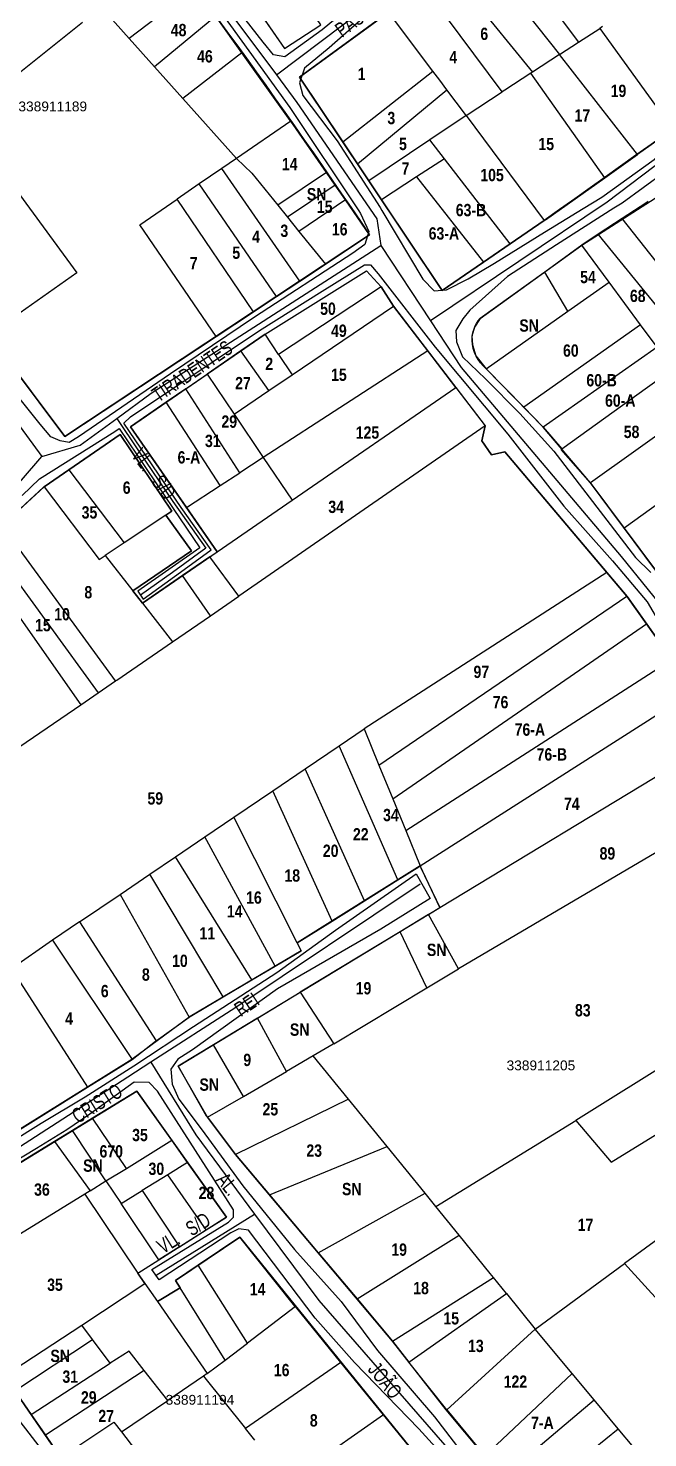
# Model space of a CAD drawing. Extents: x 206155 to 208014, y 4847439 to 4850017.
# Drawn here: x 207462 to 207588.2, y 4847614.9 to 4847901.7 of the extents above; entities that cross this region are included whole.
import ezdxf
from ezdxf.enums import TextEntityAlignment as Align

# ---------------------------------------------------------------- set-up
doc = ezdxf.new("R2010")
doc.units = 0
doc.header["$LTSCALE"] = 1.5
doc.header["$MEASUREMENT"] = 0
for name, color, linetype in [('CD-MALHA-LOTES', 40, 'CONTINUOUS'), ('CD_TXT_QUADRA', 7, 'CONTINUOUS'), ('RU-QUADRAS', 6, 'CONTINUOUS'), ('SV-EIXO-RUA-N-PAV', 6, 'CONTINUOUS'), ('SV-RUA-NAO-PAV-S-GUIA-C-GUIA', 7, 'CONTINUOUS'), ('SV-TXT-RUA-N-PAV-S-GUIA-C-GUIA', 7, 'CONTINUOUS'), ('Th_NmrPort', 7, 'CONTINUOUS')]:
    doc.layers.add(name, color=color, linetype=linetype)
doc.styles.add('3389-11-2D_TXT$0$ARIAL', font='ARIAL.TTF')
doc.styles.add('ARIAL', font='ARIAL.TTF')
doc.styles.get("Standard").update_dxf_attribs({"font": 'swisscbo.ttf'})

msp = doc.modelspace()

# ---------------------------------------------------------------- linework, layer by layer
at = {"layer": 'CD-MALHA-LOTES', "linetype": 'Continuous'}
for p, q in [((207557.54, 4847921.05), (207574.1, 4847898.84)), ((207499.43, 4847918.91), (207514.25, 4847897.56)), ((207553.16, 4847917.85), (207570.25, 4847896.37)), ((207547.57, 4847913.76), (207564.76, 4847892.77)), ((207496, 4847909.82), (207482.61, 4847899.58)), ((207558.57, 4847888.74), (207542.63, 4847910.18)), ((207482.61, 4847899.58), (207476.89, 4847905.96)), ((207544.47, 4847892.94), (207535.44, 4847904.94)), ((207448.79, 4847883.54), (207473.09, 4847902.93)), ((207500.26, 4847904.13), (207487.78, 4847893.82)), ((207482.61, 4847899.58), (207487.78, 4847893.82)), ((207574.1, 4847898.84), (207578.44, 4847901.67)), ((207578.44, 4847901.67), (207593.29, 4847881.09)), ((207505.57, 4847896.7), (207493.55, 4847887.39)), ((207570.25, 4847896.37), (207564.76, 4847892.77)), ((207570.25, 4847896.37), (207574.1, 4847898.84)), ((207586.1, 4847876), (207570.25, 4847896.37)), ((207487.78, 4847893.82), (207493.55, 4847887.39)), ((207526.09, 4847878.6), (207544.47, 4847892.94)), ((207545.84, 4847891.12), (207544.47, 4847892.94)), ((207547.32, 4847889.16), (207545.84, 4847891.12)), ((207564.39, 4847892.57), (207559.12, 4847889.1)), ((207564.76, 4847892.77), (207564.39, 4847892.57)), ((207579.44, 4847871.29), (207564.39, 4847892.57)), ((207529.08, 4847874.13), (207547.32, 4847889.16)), ((207551.22, 4847883.97), (207558.57, 4847888.74)), ((207559.12, 4847889.1), (207558.57, 4847888.74)), ((207493.55, 4847887.39), (207504.46, 4847875.23)), ((207515.49, 4847882.82), (207504.46, 4847875.23)), ((207522.76, 4847872.36), (207515.49, 4847882.82)), ((207551.22, 4847883.97), (207543.81, 4847878.99)), ((207551.22, 4847883.97), (207567.14, 4847862.58)), ((207593.29, 4847881.09), (207586.1, 4847876)), ((207526.09, 4847878.6), (207529.08, 4847874.13)), ((207543.81, 4847878.99), (207531.41, 4847870.65)), ((207546.81, 4847875.12), (207543.81, 4847878.99)), ((207504.46, 4847875.23), (207501.47, 4847873.19)), ((207504.46, 4847875.23), (207507.59, 4847872.2)), ((207529.08, 4847874.13), (207531.41, 4847870.65)), ((207546.81, 4847875.12), (207541.12, 4847871.44)), ((207560.19, 4847857.83), (207546.81, 4847875.12)), ((207579.44, 4847871.29), (207586.1, 4847876)), ((207501.47, 4847873.19), (207496.88, 4847870.03)), ((207517.34, 4847850.25), (207501.47, 4847873.19)), ((207507.59, 4847872.2), (207512.85, 4847865.7)), ((207522.76, 4847872.36), (207512.85, 4847865.7)), ((207524.56, 4847869.76), (207522.76, 4847872.36)), ((207531.41, 4847870.65), (207533.97, 4847866.82)), ((207541.12, 4847871.44), (207533.97, 4847866.82)), ((207541.12, 4847871.44), (207554.76, 4847854.13)), ((207460.24, 4847867.88), (207471.97, 4847851.93)), ((207496.88, 4847870.03), (207492.4, 4847866.95)), ((207512.62, 4847847.13), (207496.88, 4847870.03)), ((207524.56, 4847869.76), (207514.83, 4847863.26)), ((207526.63, 4847866.78), (207524.56, 4847869.76)), ((207484.79, 4847861.73), (207492.4, 4847866.95)), ((207507.94, 4847844.03), (207492.4, 4847866.95)), ((207512.85, 4847865.7), (207514.83, 4847863.26)), ((207526.63, 4847866.78), (207517.17, 4847860.37)), ((207531.57, 4847859.66), (207526.63, 4847866.78)), ((207533.97, 4847866.82), (207546.32, 4847848.37)), ((207514.83, 4847863.26), (207517.17, 4847860.37)), ((207560.19, 4847857.83), (207567.14, 4847862.58)), ((207583.02, 4847862.99), (207578.14, 4847859.81)), ((207602.14, 4847838.75), (207583.02, 4847862.99)), ((207500.31, 4847838.99), (207484.79, 4847861.73)), ((207517.17, 4847860.37), (207522.56, 4847853.7)), ((207522.56, 4847853.7), (207531.57, 4847859.66)), ((207578.14, 4847859.81), (207574.77, 4847857.57)), ((207597.8, 4847835.63), (207578.14, 4847859.81)), ((207554.76, 4847854.13), (207560.19, 4847857.83)), ((207574.77, 4847857.57), (207567.22, 4847852.04)), ((207580.34, 4847850.03), (207574.77, 4847857.57)), ((207517.34, 4847850.25), (207522.56, 4847853.7)), ((207546.32, 4847848.37), (207554.76, 4847854.13)), ((207471.97, 4847851.93), (207453.98, 4847839.31)), ((207510.3, 4847839.44), (207530.94, 4847852.37)), ((207530.94, 4847852.37), (207533.89, 4847849.08)), ((207571.93, 4847844.12), (207567.22, 4847852.04)), ((207512.62, 4847847.13), (207517.34, 4847850.25)), ((207533.89, 4847849.08), (207513.04, 4847835.3)), ((207536.46, 4847845.16), (207533.89, 4847849.08)), ((207571.93, 4847844.12), (207580.34, 4847850.03)), ((207586.75, 4847841.37), (207580.34, 4847850.03)), ((207507.94, 4847844.03), (207512.62, 4847847.13)), ((207515.77, 4847831.16), (207536.46, 4847845.16)), ((207543.42, 4847836.06), (207536.46, 4847845.16)), ((207500.31, 4847838.99), (207507.94, 4847844.03)), ((207555.29, 4847832.42), (207571.93, 4847844.12)), ((207453.98, 4847839.31), (207469.51, 4847818.61)), ((207469.51, 4847818.61), (207500.31, 4847838.99)), ((207510.3, 4847839.44), (207505.35, 4847836.04)), ((207513.04, 4847835.3), (207510.3, 4847839.44)), ((207586.75, 4847841.37), (207562.95, 4847824.59)), ((207590.1, 4847836.84), (207586.75, 4847841.37)), ((207543.42, 4847836.06), (207509.92, 4847814.35)), ((207549.1, 4847828.63), (207543.42, 4847836.06)), ((207590.1, 4847836.84), (207566.9, 4847820.55)), ((207505.35, 4847836.04), (207498.46, 4847831.31)), ((207511.06, 4847827.98), (207505.35, 4847836.04)), ((207513.04, 4847835.3), (207515.77, 4847831.16)), ((207494.17, 4847828.36), (207498.46, 4847831.31)), ((207498.46, 4847831.31), (207503.96, 4847823.17)), ((207511.06, 4847827.98), (207515.77, 4847831.16)), ((207555.29, 4847832.42), (207562.95, 4847824.59)), ((207588.15, 4847828.68), (207593.36, 4847832.43)), ((207494.17, 4847828.36), (207490.16, 4847825.61)), ((207505.12, 4847811.24), (207494.17, 4847828.36)), ((207503.96, 4847823.17), (207511.06, 4847827.98)), ((207515.77, 4847805.69), (207549.1, 4847828.63)), ((207549.1, 4847828.63), (207555.1, 4847820.79)), ((207570.68, 4847816.1), (207588.15, 4847828.68)), ((207501.14, 4847808.65), (207490.16, 4847825.61)), ((207562.95, 4847824.59), (207566.9, 4847820.55)), ((207599.7, 4847825.73), (207576.55, 4847809.2)), ((207503.96, 4847823.17), (207509.92, 4847814.35)), ((207555.1, 4847820.79), (207504.94, 4847786.12)), ((207566.9, 4847820.55), (207570.68, 4847816.1)), ((207570.55, 4847816.01), (207570.68, 4847816.1)), ((207576.55, 4847809.2), (207570.55, 4847816.01)), ((207606.74, 4847816.71), (207583.4, 4847800)), ((207509.92, 4847814.35), (207505.12, 4847811.24)), ((207509.92, 4847814.35), (207515.77, 4847805.69)), ((207470.34, 4847811.85), (207465.28, 4847808.36)), ((207470.34, 4847811.85), (207481.56, 4847796.98)), ((207501.14, 4847808.65), (207505.12, 4847811.24)), ((207465.28, 4847808.36), (207476.47, 4847793.6)), ((207494.25, 4847804.19), (207501.14, 4847808.65)), ((207500.51, 4847795.19), (207515.77, 4847805.69)), ((207490.05, 4847802.63), (207481.56, 4847796.98)), ((207494.25, 4847804.19), (207500.51, 4847795.19)), ((207479.8, 4847768.9), (207456.71, 4847800.54)), ((207583.4, 4847800), (207589.77, 4847791.43)), ((207450.24, 4847796.14), (207472.73, 4847764.06)), ((207453.22, 4847798.17), (207476.28, 4847766.49)), ((207481.56, 4847796.98), (207477.73, 4847794.44)), ((207476.47, 4847793.6), (207477.73, 4847794.44)), ((207477.73, 4847794.44), (207483.34, 4847787.21)), ((207499.04, 4847794.18), (207493.45, 4847790.33)), ((207499.04, 4847794.18), (207500.51, 4847795.19)), ((207504.94, 4847786.12), (207499.04, 4847794.18)), ((207493.45, 4847790.33), (207485.29, 4847784.71)), ((207499.13, 4847782.12), (207493.45, 4847790.33)), ((207579.89, 4847790.98), (207530.44, 4847759.14)), ((207583.95, 4847786.17), (207579.89, 4847790.98)), ((207485.29, 4847784.71), (207483.34, 4847787.21)), ((207485.29, 4847784.71), (207491.41, 4847776.85)), ((207499.13, 4847782.12), (207504.94, 4847786.12)), ((207533.47, 4847751.74), (207583.95, 4847786.17)), ((207587.96, 4847780.53), (207583.95, 4847786.17)), ((207491.41, 4847776.85), (207499.13, 4847782.12)), ((207536.27, 4847744.91), (207587.96, 4847780.53)), ((207593.14, 4847773.25), (207587.96, 4847780.53)), ((207480.11, 4847769.04), (207491.41, 4847776.85)), ((207538.92, 4847738.45), (207593.14, 4847773.25)), ((207476.28, 4847766.49), (207479.8, 4847768.9)), ((207479.8, 4847768.9), (207480.11, 4847769.04)), ((207472.73, 4847764.06), (207476.28, 4847766.49)), ((207541.86, 4847731.28), (207597.69, 4847766.85)), ((207457.52, 4847753.64), (207472.73, 4847764.06)), ((207525.39, 4847755.72), (207530.44, 4847759.14)), ((207530.44, 4847759.14), (207533.47, 4847751.74)), ((207545.87, 4847722.78), (207604, 4847757.96)), ((207518.42, 4847750.99), (207525.39, 4847755.72)), ((207537.28, 4847728.41), (207525.39, 4847755.72)), ((207511.86, 4847746.55), (207518.42, 4847750.99)), ((207530.51, 4847724.15), (207518.42, 4847750.99)), ((207533.47, 4847751.74), (207536.27, 4847744.91)), ((207503.93, 4847741.18), (207511.86, 4847746.55)), ((207523.91, 4847720.01), (207511.86, 4847746.55)), ((207536.27, 4847744.91), (207538.92, 4847738.45)), ((207611.87, 4847746.89), (207549.65, 4847710.3)), ((207497.98, 4847737.15), (207503.93, 4847741.18)), ((207516.84, 4847715.58), (207503.93, 4847741.18)), ((207492.04, 4847733.12), (207497.98, 4847737.15)), ((207512.3, 4847710.84), (207497.98, 4847737.15)), ((207538.92, 4847738.45), (207541.86, 4847731.28)), ((207486.84, 4847729.6), (207492.04, 4847733.12)), ((207507.6, 4847708.05), (207492.04, 4847733.12)), ((207480.75, 4847725.47), (207486.84, 4847729.6)), ((207501.77, 4847704.61), (207486.84, 4847729.6)), ((207530.51, 4847724.15), (207537.28, 4847728.41)), ((207472.5, 4847719.88), (207480.75, 4847725.47)), ((207480.75, 4847725.47), (207494.83, 4847700.48)), ((207523.91, 4847720.01), (207530.51, 4847724.15)), ((207543.53, 4847721.36), (207537.76, 4847717.86)), ((207543.53, 4847721.36), (207545.87, 4847722.78)), ((207549.65, 4847710.3), (207543.53, 4847721.36)), ((207644.37, 4847723.69), (207573.57, 4847679.47)), ((207472.5, 4847719.88), (207466.96, 4847716.13)), ((207472.5, 4847719.88), (207488.11, 4847695.66)), ((207516.84, 4847715.58), (207523.91, 4847720.01)), ((207466.96, 4847716.13), (207458.66, 4847710.33)), ((207466.96, 4847716.13), (207483.21, 4847691.88)), ((207537.76, 4847717.86), (207517.44, 4847705.57)), ((207543.19, 4847706.43), (207537.76, 4847717.86)), ((207580.78, 4847671.01), (207653.87, 4847716.11)), ((207458.66, 4847710.33), (207474.13, 4847686.24)), ((207507.6, 4847708.05), (207512.3, 4847710.84)), ((207543.19, 4847706.43), (207549.65, 4847710.3)), ((207501.77, 4847704.61), (207507.6, 4847708.05)), ((207508.72, 4847700.29), (207517.44, 4847705.57)), ((207517.44, 4847705.57), (207524.31, 4847695.08)), ((207524.31, 4847695.08), (207543.19, 4847706.43)), ((207488.11, 4847695.66), (207494.83, 4847700.48)), ((207508.72, 4847700.29), (207499.79, 4847694.88)), ((207514.66, 4847689.41), (207508.72, 4847700.29)), ((207505.88, 4847684.34), (207499.79, 4847694.88)), ((207524.13, 4847694.98), (207520.08, 4847692.6)), ((207524.31, 4847695.08), (207524.13, 4847694.98)), ((207474.13, 4847686.24), (207483.21, 4847691.88)), ((207520.08, 4847692.6), (207514.66, 4847689.41)), ((207527.27, 4847683.77), (207520.08, 4847692.6)), ((207505.88, 4847684.34), (207514.66, 4847689.41)), ((207433.74, 4847661.12), (207474.13, 4847686.24)), ((207498.56, 4847680.11), (207505.88, 4847684.34)), ((207527.27, 4847683.77), (207504.28, 4847672.51)), ((207535.14, 4847674.14), (207527.27, 4847683.77)), ((207475.1, 4847679.9), (207471.03, 4847677.4)), ((207482.03, 4847669.72), (207475.1, 4847679.9)), ((207498.31, 4847680.44), (207498.56, 4847680.11)), ((207498.56, 4847680.11), (207504.28, 4847672.51)), ((207545.03, 4847661.96), (207573.57, 4847679.47)), ((207573.57, 4847679.47), (207580.78, 4847671.01)), ((207471.03, 4847677.4), (207467.42, 4847675.2)), ((207477.88, 4847667.16), (207471.03, 4847677.4)), ((207482.03, 4847669.72), (207491.28, 4847675.44)), ((207494.51, 4847670.92), (207491.28, 4847675.44)), ((207467.42, 4847675.2), (207453.5, 4847666.66)), ((207467.42, 4847675.2), (207474.67, 4847665.17)), ((207511.15, 4847664.35), (207535.14, 4847674.14)), ((207542.88, 4847664.66), (207535.14, 4847674.14)), ((207477.88, 4847667.16), (207482.03, 4847669.72)), ((207494.51, 4847670.92), (207490.46, 4847668.42)), ((207504.28, 4847672.51), (207511.15, 4847664.35)), ((207474.67, 4847665.17), (207477.88, 4847667.16)), ((207477.88, 4847667.16), (207480.96, 4847662.57)), ((207490.46, 4847668.42), (207485.26, 4847665.22)), ((207498.27, 4847657.18), (207490.46, 4847668.42)), ((207609.21, 4847669.26), (207583.49, 4847650.38)), ((207473.59, 4847664.5), (207459.61, 4847655.86)), ((207474.67, 4847665.17), (207473.59, 4847664.5)), ((207473.59, 4847664.5), (207484.35, 4847648.38)), ((207480.96, 4847662.57), (207485.26, 4847665.22)), ((207485.26, 4847665.22), (207492.84, 4847653.74)), ((207511.15, 4847664.35), (207521.1, 4847652.55)), ((207521.1, 4847652.55), (207542.88, 4847664.66)), ((207545.03, 4847661.96), (207542.88, 4847664.66)), ((207488.64, 4847651.09), (207480.96, 4847662.57)), ((207549.78, 4847656.16), (207545.03, 4847661.96)), ((207492.84, 4847653.74), (207498.27, 4847657.18)), ((207529, 4847643.16), (207549.78, 4847656.16)), ((207556.12, 4847648.34), (207549.78, 4847656.16)), ((207492.84, 4847653.74), (207488.64, 4847651.09)), ((207484.35, 4847648.38), (207488.64, 4847651.09)), ((207506.69, 4847634.18), (207496.68, 4847650)), ((207565.29, 4847637.02), (207583.49, 4847650.38)), ((207583.49, 4847650.38), (207627.14, 4847602.11)), ((207485.82, 4847646.26), (207484.35, 4847648.38)), ((207536.21, 4847634.59), (207556.82, 4847647.48)), ((207556.82, 4847647.48), (207556.12, 4847648.34)), ((207559.47, 4847644.23), (207556.82, 4847647.48)), ((207472.94, 4847637.83), (207485.82, 4847646.26)), ((207485.82, 4847646.26), (207488.35, 4847642.61)), ((207492.96, 4847645.41), (207488.35, 4847642.61)), ((207502.12, 4847630.72), (207492.96, 4847645.41)), ((207539.56, 4847630.29), (207559.47, 4847644.23)), ((207559.47, 4847644.23), (207565.29, 4847637.02)), ((207488.35, 4847642.61), (207498.5, 4847627.98)), ((207516.45, 4847641.58), (207506.69, 4847634.18)), ((207525.7, 4847630.23), (207516.45, 4847641.58)), ((207529, 4847643.16), (207536.21, 4847634.59)), ((207457.2, 4847627.52), (207472.94, 4847637.83)), ((207475.12, 4847634.91), (207472.94, 4847637.83)), ((207565.29, 4847637.02), (207547.26, 4847620.6)), ((207572.83, 4847627.99), (207565.29, 4847637.02)), ((207459.3, 4847624.47), (207475.12, 4847634.91)), ((207478.74, 4847630.06), (207475.12, 4847634.91)), ((207482.57, 4847632.55), (207478.74, 4847630.06)), ((207485.67, 4847628.58), (207482.57, 4847632.55)), ((207502.12, 4847630.72), (207506.69, 4847634.18)), ((207536.21, 4847634.59), (207539.56, 4847630.29)), ((207462.66, 4847619.61), (207478.74, 4847630.06)), ((207498.5, 4847627.98), (207502.12, 4847630.72)), ((207525.7, 4847630.23), (207506.26, 4847616.8)), ((207534.39, 4847619.55), (207525.7, 4847630.23)), ((207547.26, 4847620.6), (207539.56, 4847630.29)), ((207485.67, 4847628.58), (207465.56, 4847615.4)), ((207490.45, 4847622.46), (207485.67, 4847628.58)), ((207497.72, 4847627.45), (207490.45, 4847622.46)), ((207498.5, 4847627.98), (207497.72, 4847627.45)), ((207497.72, 4847627.45), (207506.26, 4847616.8)), ((207572.83, 4847627.99), (207555, 4847611.24)), ((207577.3, 4847622.6), (207572.83, 4847627.99)), ((207459.3, 4847624.47), (207462.66, 4847619.61)), ((207481.03, 4847616.08), (207490.45, 4847622.46)), ((207558.64, 4847606.91), (207577.3, 4847622.6)), ((207582.16, 4847616.75), (207577.3, 4847622.6)), ((207462.66, 4847619.61), (207465.56, 4847615.4)), ((207468.7, 4847610.87), (207479.49, 4847618.1)), ((207479.49, 4847618.1), (207481.03, 4847616.08)), ((207534.39, 4847619.55), (207514.94, 4847605.99)), ((207543, 4847608.98), (207534.39, 4847619.55)), ((207547.26, 4847620.6), (207555, 4847611.24)), ((207508.2, 4847614.39), (207506.26, 4847616.8)), ((207563.26, 4847601.4), (207582.16, 4847616.75)), ((207585.35, 4847612.9), (207582.16, 4847616.75))]:
    msp.add_line(p, q, dxfattribs=at)
at = {"layer": 'CD-MALHA-LOTES', "linetype": 'Continuous', "flags": 128}
for points in [[(207535.44, 4847904.94), (207517.31, 4847891.73), (207526.09, 4847878.6)], [(207505.57, 4847896.7), (207500.35, 4847904.01), (207500.26, 4847904.13)], [(207514.25, 4847897.56), (207521.62, 4847902.37), (207520.02, 4847904.75)], [(207579, 4847902.03), (207578.44, 4847901.67)], [(207515.49, 4847882.82), (207515.41, 4847882.94), (207505.57, 4847896.7)], [(207551.22, 4847883.97), (207551.08, 4847884.16), (207547.32, 4847889.16)], [(207567.14, 4847862.58), (207567.39, 4847862.75), (207579.44, 4847871.29)], [(207588.31, 4847866.43), (207588.05, 4847866.27), (207583.02, 4847862.99)], [(207567.22, 4847852.04), (207567.04, 4847851.91), (207554.05, 4847842.65), (207552.94, 4847840.86), (207552.39, 4847839.06), (207552.53, 4847837.27), (207553.22, 4847835.05), (207555.29, 4847832.42)], [(207490.16, 4847825.61), (207482.84, 4847820.58), (207494.25, 4847804.19)], [(207490.05, 4847802.63), (207491.31, 4847803.47), (207480.77, 4847819.04), (207470.34, 4847811.85)], [(207579.89, 4847790.98), (207559.11, 4847815.53), (207556.42, 4847814.87), (207554.44, 4847817.72), (207555.1, 4847820.79)], [(207465.28, 4847808.36), (207465.17, 4847808.29), (207456.71, 4847800.54)], [(207576.55, 4847809.2), (207576.64, 4847809.1), (207583.4, 4847800)], [(207483.34, 4847787.21), (207495.26, 4847795.36), (207490.05, 4847802.63)], [(207537.28, 4847728.41), (207541.58, 4847731.1), (207541.86, 4847731.28)], [(207541.86, 4847731.28), (207542.02, 4847730.88), (207545.87, 4847722.78)], [(207512.3, 4847710.84), (207517.64, 4847713.99), (207516.84, 4847715.58)], [(207494.83, 4847700.48), (207495.02, 4847700.62), (207501.77, 4847704.61)], [(207483.21, 4847691.88), (207487.99, 4847695.57), (207488.11, 4847695.66)], [(207499.79, 4847694.88), (207492.6, 4847690.53), (207498.31, 4847680.44)], [(207491.28, 4847675.44), (207484.14, 4847685.44), (207475.1, 4847679.9)], [(207498.27, 4847657.18), (207502.44, 4847659.81), (207494.51, 4847670.92)], [(207516.45, 4847641.58), (207516.36, 4847641.69), (207505.16, 4847655.73), (207496.68, 4847650)], [(207521.1, 4847652.55), (207521.25, 4847652.37), (207529, 4847643.16)], [(207496.68, 4847650), (207492.05, 4847646.87), (207492.96, 4847645.41)], [(207465.56, 4847615.4), (207468.58, 4847611.02), (207468.7, 4847610.87)], [(207481.03, 4847616.08), (207483.86, 4847612.38), (207473.21, 4847604.85)]]:
    msp.add_lwpolyline(points, dxfattribs=at)
at = {"layer": 'RU-QUADRAS', "color": 6, "linetype": 'Continuous'}
for points in [[(207753.67, 4848077.04), (207782.17, 4848097.88), (207753.12, 4848137.35), (207666.24, 4848073.65), (207680.94, 4848053.81), (207680.56, 4848053.51), (207678.96, 4848052.34), (207664.37, 4848072.15), (207636.02, 4848051.56), (207634.65, 4848053.41), (207629.52, 4848049.43), (207630.88, 4848047.54), (207564.02, 4847998.49, 0.006599), (207482.14, 4847939.09), (207497.45, 4847917.39), (207499.43, 4847918.91), (207514.25, 4847897.56), (207521.62, 4847902.37), (207520.02, 4847904.75), (207599.07, 4847960.21), (207661.14, 4848005.35), (207660.31, 4848006.5, 0.012153), (207732.69, 4848061.69)], [(207517.31, 4847891.73), (207569.99, 4847930.12), (207569.32, 4847931), (207574.48, 4847934.44), (207575.51, 4847933.05), (207614.87, 4847960.43), (207643.48, 4847982.87), (207728.56, 4848045.46), (207766.41, 4848074.33), (207784.11, 4848047.04), (207785.52, 4848048.04), (207786.21, 4848048.58), (207767.83, 4848075.42), (207787.94, 4848090.76), (207819.32, 4848050.23, -0.004861), (207724.08, 4847980.28), (207667.13, 4847932.5, 0.005069), (207567.14, 4847862.58), (207546.32, 4847848.37)], [(207371.58, 4848011.36), (207409.22, 4848035.91, 0.005363), (207458.78, 4847960.21), (207468.4, 4847947.09), (207467.92, 4847946.72, -0.018), (207531.57, 4847859.66), (207469.51, 4847818.61), (207453.98, 4847839.31), (207452.59, 4847838.38), (207422.05, 4847878.75), (207410.86, 4847894.45), (207439.25, 4847916.31), (207408.32, 4847960.21), (207404.68, 4847965.14), (207403.8, 4847964.46), (207383.61, 4847995.68)]]:
    msp.add_lwpolyline(points, format="xyb", close=True, dxfattribs=at)
msp.add_lwpolyline([(207589.77, 4847791.43), (207576.55, 4847809.2), (207566.9, 4847820.55), (207555.29, 4847832.42, -0.216874), (207552.46, 4847838.16, -0.191872), (207554.05, 4847842.65), (207574.78, 4847857.57), (207593.09, 4847869.31)], format="xyb", dxfattribs=at)
for points in [[(207456.71, 4847800.54), (207465.28, 4847808.36), (207480.77, 4847819.04), (207491.31, 4847803.47), (207490.05, 4847802.63), (207495.26, 4847795.36), (207483.34, 4847787.21), (207485.29, 4847784.71), (207500.51, 4847795.19), (207482.84, 4847820.58), (207510.3, 4847839.44), (207530.94, 4847852.37), (207533.89, 4847849.08), (207536.46, 4847845.16), (207555.1, 4847820.79), (207554.44, 4847817.72), (207556.42, 4847814.87), (207559.11, 4847815.53), (207584.01, 4847786.09), (207597.69, 4847766.85)], [(207626.55, 4847525.61), (207547.17, 4847620.57), (207536.21, 4847634.59), (207504.28, 4847672.51), (207498.56, 4847680.11), (207492.6, 4847690.53), (207545.87, 4847722.78), (207541.86, 4847731.28), (207516.84, 4847715.58), (207517.64, 4847713.99), (207495.02, 4847700.62), (207483.16, 4847691.85), (207433.74, 4847661.12)]]:
    msp.add_lwpolyline(points, dxfattribs=at)
msp.add_lwpolyline([(207436.08, 4847655.99), (207484.14, 4847685.44), (207502.44, 4847659.81), (207484.36, 4847648.36), (207488.35, 4847642.61), (207492.96, 4847645.41), (207492.05, 4847646.87), (207505.16, 4847655.73), (207543, 4847608.98), (207550.35, 4847599.44), (207525.37, 4847580.22), (207521.42, 4847576.67), (207502.71, 4847563.59), (207495.81, 4847573.13), (207493.75, 4847577.35), (207468.58, 4847611.02), (207452.33, 4847634.59), (207451.1, 4847634.05), (207448.1, 4847638.27), (207448.76, 4847638.71)], close=True, dxfattribs=at)
at = {"layer": 'SV-EIXO-RUA-N-PAV'}
for points in [[(207462.16, 4847960.21), (207472.13, 4847947.08), (207476.21, 4847941.29), (207481.69, 4847933.49), (207512.57, 4847892.2), (207516.76, 4847886.6), (207533.03, 4847862.94), (207533.87, 4847857.49)], [(207512.57, 4847892.2), (207571.88, 4847936.93), (207605.76, 4847960.2)], [(207703.52, 4847960.2), (207692.43, 4847949.77), (207672.63, 4847931.82), (207644.61, 4847910.93), (207629.85, 4847902.03), (207620.45, 4847894.48), (207601.49, 4847882.57), (207579.93, 4847866.3), (207543.98, 4847842.15)], [(207406.94, 4847893.64), (207464.83, 4847814.53)], [(207367.63, 4847745.51), (207415.36, 4847777.51), (207456.94, 4847805.39), (207464.83, 4847814.53), (207472.63, 4847816.88), (207480.06, 4847822.28), (207487.06, 4847827.45), (207533.87, 4847857.49)], [(207533.87, 4847857.49), (207543.98, 4847842.15), (207550.23, 4847832.65), (207582.78, 4847794.23), (207588.3, 4847787.43), (207590.33, 4847784.92), (207595.37, 4847776.87), (207612.82, 4847752.54), (207643.44, 4847730.56), (207669.36, 4847704.57), (207674.48, 4847699.43), (207722.97, 4847649.94), (207743.55, 4847627.73)], [(207480.06, 4847822.28), (207484.53, 4847815.69), (207491.49, 4847805.4), (207498.24, 4847795.88), (207491.39, 4847790.99), (207484.93, 4847786.35)], [(207541.84, 4847727.55), (207504.33, 4847702.47), (207487.04, 4847691.34), (207482.31, 4847688.3), (207454.62, 4847670.42), (207431.06, 4847656.73)], [(207487.04, 4847691.34), (207496.16, 4847676.52), (207508.15, 4847660.41), (207521.23, 4847642.83), (207552.41, 4847607.07), (207556.16, 4847602.08), (207570.73, 4847582.65), (207626.45, 4847517.01)], [(207488.09, 4847647.96), (207508.15, 4847660.41)]]:
    msp.add_lwpolyline(points, dxfattribs=at)
at = {"layer": 'SV-RUA-NAO-PAV-S-GUIA-C-GUIA', "flags": 128}
for points in [[(207602.39, 4847960.21), (207589.27, 4847951.25), (207564.49, 4847933.08), (207550.09, 4847922.33), (207533.12, 4847910.7), (207521.9, 4847901.36), (207514.28, 4847895.87), (207511.98, 4847896.29), (207509.9, 4847898.86), (207495.72, 4847917.03), (207484.94, 4847931.44), (207481.54, 4847936.07), (207481.41, 4847938.46), (207482.35, 4847940.91), (207494.45, 4847950.11), (207505.04, 4847958.87), (207506.81, 4847960.21)], [(207497.18, 4847910.7), (207515.35, 4847885.56), (207529.35, 4847864.57), (207529.71, 4847864.03), (207531.39, 4847860.32), (207530.57, 4847857.73), (207528.13, 4847855.96), (207508.14, 4847842.9), (207491.04, 4847831.35), (207472.25, 4847818.55), (207470.35, 4847817.41), (207468.58, 4847817.76), (207466.62, 4847818.55), (207464.49, 4847821.12), (207442.57, 4847848.45), (207431.76, 4847863.61), (207412.63, 4847890.44), (207411.07, 4847892.61), (207410.99, 4847894.48), (207412.01, 4847896.44), (207432.55, 4847914.29)], [(207530.76, 4847904.23), (207523.3, 4847897.68), (207518.33, 4847893.6), (207517.29, 4847890.57), (207517.99, 4847888), (207524.98, 4847878.79), (207533.73, 4847865.2), (207534.08, 4847864.62), (207542.41, 4847850.66), (207544.71, 4847848.3), (207547.19, 4847848.45), (207551.66, 4847850.74), (207556.97, 4847853.92), (207567.16, 4847860.24), (207575.04, 4847865.02), (207578.86, 4847867.34), (207589.49, 4847874.98), (207598.6, 4847882.8), (207608.16, 4847888.99), (207612.88, 4847891.41), (207620.04, 4847896.09), (207624.73, 4847900.57), (207631.99, 4847905.45)], [(207591.55, 4847872.34), (207582.99, 4847866.14), (207581.33, 4847865.08), (207569.64, 4847857.63), (207559.68, 4847851.16), (207551.99, 4847844.36), (207550.57, 4847842.55), (207549.13, 4847840.23), (207549.23, 4847837.89), (207550.46, 4847834.85), (207555.14, 4847830.35), (207562.18, 4847823.28), (207569.07, 4847815.64), (207585.7, 4847794.03), (207588.86, 4847790.97)], [(207460.82, 4847806.61), (207464.34, 4847810.04), (207479.69, 4847819.62), (207480.56, 4847820.27), (207491.56, 4847803.99), (207496.96, 4847796.01), (207484.34, 4847787.17), (207485.42, 4847785.55), (207493.07, 4847791.05), (207499.33, 4847795.58), (207493.18, 4847804.21), (207481.53, 4847821.35), (207482.89, 4847822.61), (207499.48, 4847833.74), (207509.12, 4847840.21), (207521.87, 4847848.2), (207530.51, 4847853.55), (207531.76, 4847853.55), (207533.31, 4847851.71), (207544.94, 4847836.8), (207559.69, 4847819.12), (207571.14, 4847804.49), (207581.03, 4847793.33), (207588.12, 4847784.99), (207593.64, 4847775.48)], [(207452.28, 4847671.19), (207464.7, 4847678.93), (207473.64, 4847684.29), (207483.55, 4847690.56), (207495.7, 4847698.6), (207512.65, 4847709.57), (207524.6, 4847718.16), (207541.07, 4847729.66), (207543.91, 4847724.66), (207533.87, 4847718.36), (207512.8, 4847706.24), (207495.49, 4847693.84), (207492.54, 4847691.95), (207491.09, 4847689.93), (207491.33, 4847686.84), (207492.71, 4847683.83), (207497.47, 4847677.46), (207505.76, 4847666.16), (207516.28, 4847653.22), (207525.8, 4847642.64), (207533.17, 4847632.68), (207544.79, 4847619.16), (207555.49, 4847605.2)], [(207549.01, 4847608.61), (207541.6, 4847616.72), (207528.47, 4847630.21), (207520.46, 4847639.23), (207506.87, 4847657.11), (207504.93, 4847657.42), (207503.28, 4847656.6), (207488.73, 4847647.07), (207487.23, 4847649.13), (207502.8, 4847658.79), (207503.87, 4847659.8), (207503.87, 4847661.31), (207488.38, 4847685.4), (207486.65, 4847687.22), (207483.65, 4847687.29), (207474.6, 4847680.77), (207469.89, 4847677.57), (207463.71, 4847673.73), (207454.37, 4847668.1)], [(207450.25, 4847631.26), (207467.19, 4847609.36)]]:
    msp.add_lwpolyline(points, dxfattribs=at)

# ---------------------------------------------------------------- texts
at = {"layer": 'CD_TXT_QUADRA', "color": 7, "linetype": 'Continuous', "style": 'ARIAL'}
for s, p in [('338911189', (207467.04, 4847885.79)), ('338911205', (207566.45, 4847690.67)), ('338911194', (207497.02, 4847622.63))]:
    msp.add_text(s, height=2, dxfattribs=at).set_placement(p, align=Align.MIDDLE)
at = {"layer": 'SV-TXT-RUA-N-PAV-S-GUIA-C-GUIA', "width": 0.7}
for s, rotation, style, p in [('PASS.                                    SANTA                                          MARIA', 36, 'ARIAL', (207525.96, 4847899.72)), ('TIRADENTES', 34, 'ARIAL', (207488.55, 4847825.5)), ('VL.   S/D', 307, '3389-11-2D_TXT$0$ARIAL', (207482.89, 4847814.8)), ('REI', 34, 'ARIAL', (207505.35, 4847700.46)), ('PASS.                          CRISTO', 32, 'ARIAL', (207446.86, 4847662.93)), ('AL.', 309, 'ARIAL', (207500.15, 4847667.29)), ('VL.   S/D', 31.5388, '3389-11-2D_TXT$0$ARIAL', (207489.49, 4847652.23)), ('JOÃO', 309, 'ARIAL', (207531.05, 4847628.73))]:
    msp.add_text(s, height=3, rotation=rotation, dxfattribs=dict(at, style=style)).set_placement(p)
at = {"layer": 'Th_NmrPort', "color": 1}
for s, p in [('48', (207491.08, 4847901.33)), ('6', (207554.11, 4847900.56)), ('46', (207496.43, 4847895.98)), ('4', (207547.8, 4847895.82)), ('1', (207529.14, 4847892.4)), ('19', (207580.66, 4847888.96)), ('17', (207573.3, 4847883.95)), ('3', (207535.19, 4847883.43)), ('5', (207537.56, 4847878.16)), ('15', (207565.94, 4847878.15)), ('14', (207513.71, 4847874.05)), ('7', (207538.08, 4847873.15)), ('105', (207554.11, 4847871.82)), ('SN', (207518.79, 4847867.93)), ('15', (207520.83, 4847865.39)), ('63-B', (207549.11, 4847864.7)), ('16', (207523.88, 4847860.8)), ('4', (207507.63, 4847859.29)), ('3', (207513.4, 4847860.49)), ('63-A', (207543.59, 4847859.95)), ('5', (207503.61, 4847856.02)), ('7', (207494.94, 4847853.91)), ('54', (207574.44, 4847851.08)), ('68', (207584.58, 4847847.25)), ('50', (207521.49, 4847844.63)), ('SN', (207562.06, 4847841.21)), ('49', (207523.72, 4847840.15)), ('60', (207570.95, 4847836.12)), ('2', (207510.32, 4847833.41)), ('27', (207504.18, 4847829.49)), ('15', (207523.72, 4847831.19)), ('60-B', (207575.71, 4847830.08)), ('60-A', (207579.51, 4847825.94)), ('29', (207501.39, 4847821.66)), ('31', (207498.04, 4847817.74)), ('125', (207528.74, 4847819.44)), ('58', (207583.32, 4847819.57)), ('6-A', (207492.46, 4847814.38)), ('6', (207481.29, 4847808.22)), ('34', (207523.16, 4847804.32)), ('35', (207472.92, 4847803.19)), ('8', (207473.48, 4847786.95)), ('10', (207467.34, 4847782.47)), ('15', (207463.44, 4847780.24)), ('97', (207552.73, 4847770.74)), ('76', (207556.64, 4847764.58)), ('76-A', (207561.1, 4847758.99)), ('76-B', (207565.57, 4847753.95)), ('59', (207486.33, 4847744.99)), ('74', (207571.15, 4847743.87)), ('34', (207534.31, 4847741.61)), ('22', (207528.17, 4847737.69)), ('20', (207522.04, 4847734.34)), ('89', (207578.4, 4847733.8)), ('18', (207514.22, 4847729.3)), ('16', (207506.41, 4847724.82)), ('14', (207502.5, 4847722.02)), ('11', (207496.92, 4847717.54)), ('10', (207491.34, 4847711.95)), ('SN', (207543.24, 4847714.18)), ('8', (207485.2, 4847709.15)), ('6', (207476.83, 4847705.79)), ('19', (207528.73, 4847706.37)), ('4', (207469.57, 4847700.19)), ('83', (207573.39, 4847701.89)), ('SN', (207515.34, 4847697.95)), ('9', (207505.85, 4847691.79)), ('SN', (207496.92, 4847686.76)), ('25', (207509.76, 4847681.74)), ('35', (207483.21, 4847676.51)), ('670', (207476.56, 4847673.18)), ('23', (207518.69, 4847673.34)), ('SN', (207473.23, 4847670.28)), ('30', (207486.54, 4847669.63)), ('36', (207463.24, 4847665.41)), ('28', (207496.75, 4847664.72)), ('SN', (207525.94, 4847665.51)), ('17', (207573.95, 4847658.23)), ('19', (207535.99, 4847653.19)), ('35', (207465.9, 4847646.04)), ('14', (207507.18, 4847645.13)), ('18', (207540.45, 4847645.36)), ('15', (207546.59, 4847639.2)), ('SN', (207466.57, 4847631.57)), ('13', (207551.61, 4847633.6)), ('16', (207512.06, 4847628.68)), ('31', (207469.01, 4847627.34)), ('122', (207558.87, 4847626.32)), ('29', (207472.78, 4847623.12)), ('27', (207476.33, 4847619.33)), ('8', (207519.39, 4847618.44)), ('7-A', (207564.45, 4847617.93))]:
    msp.add_text(s, height=2.5, dxfattribs=at).set_placement(p, align=Align.MIDDLE_LEFT)

doc.saveas('drawing.dxf')
